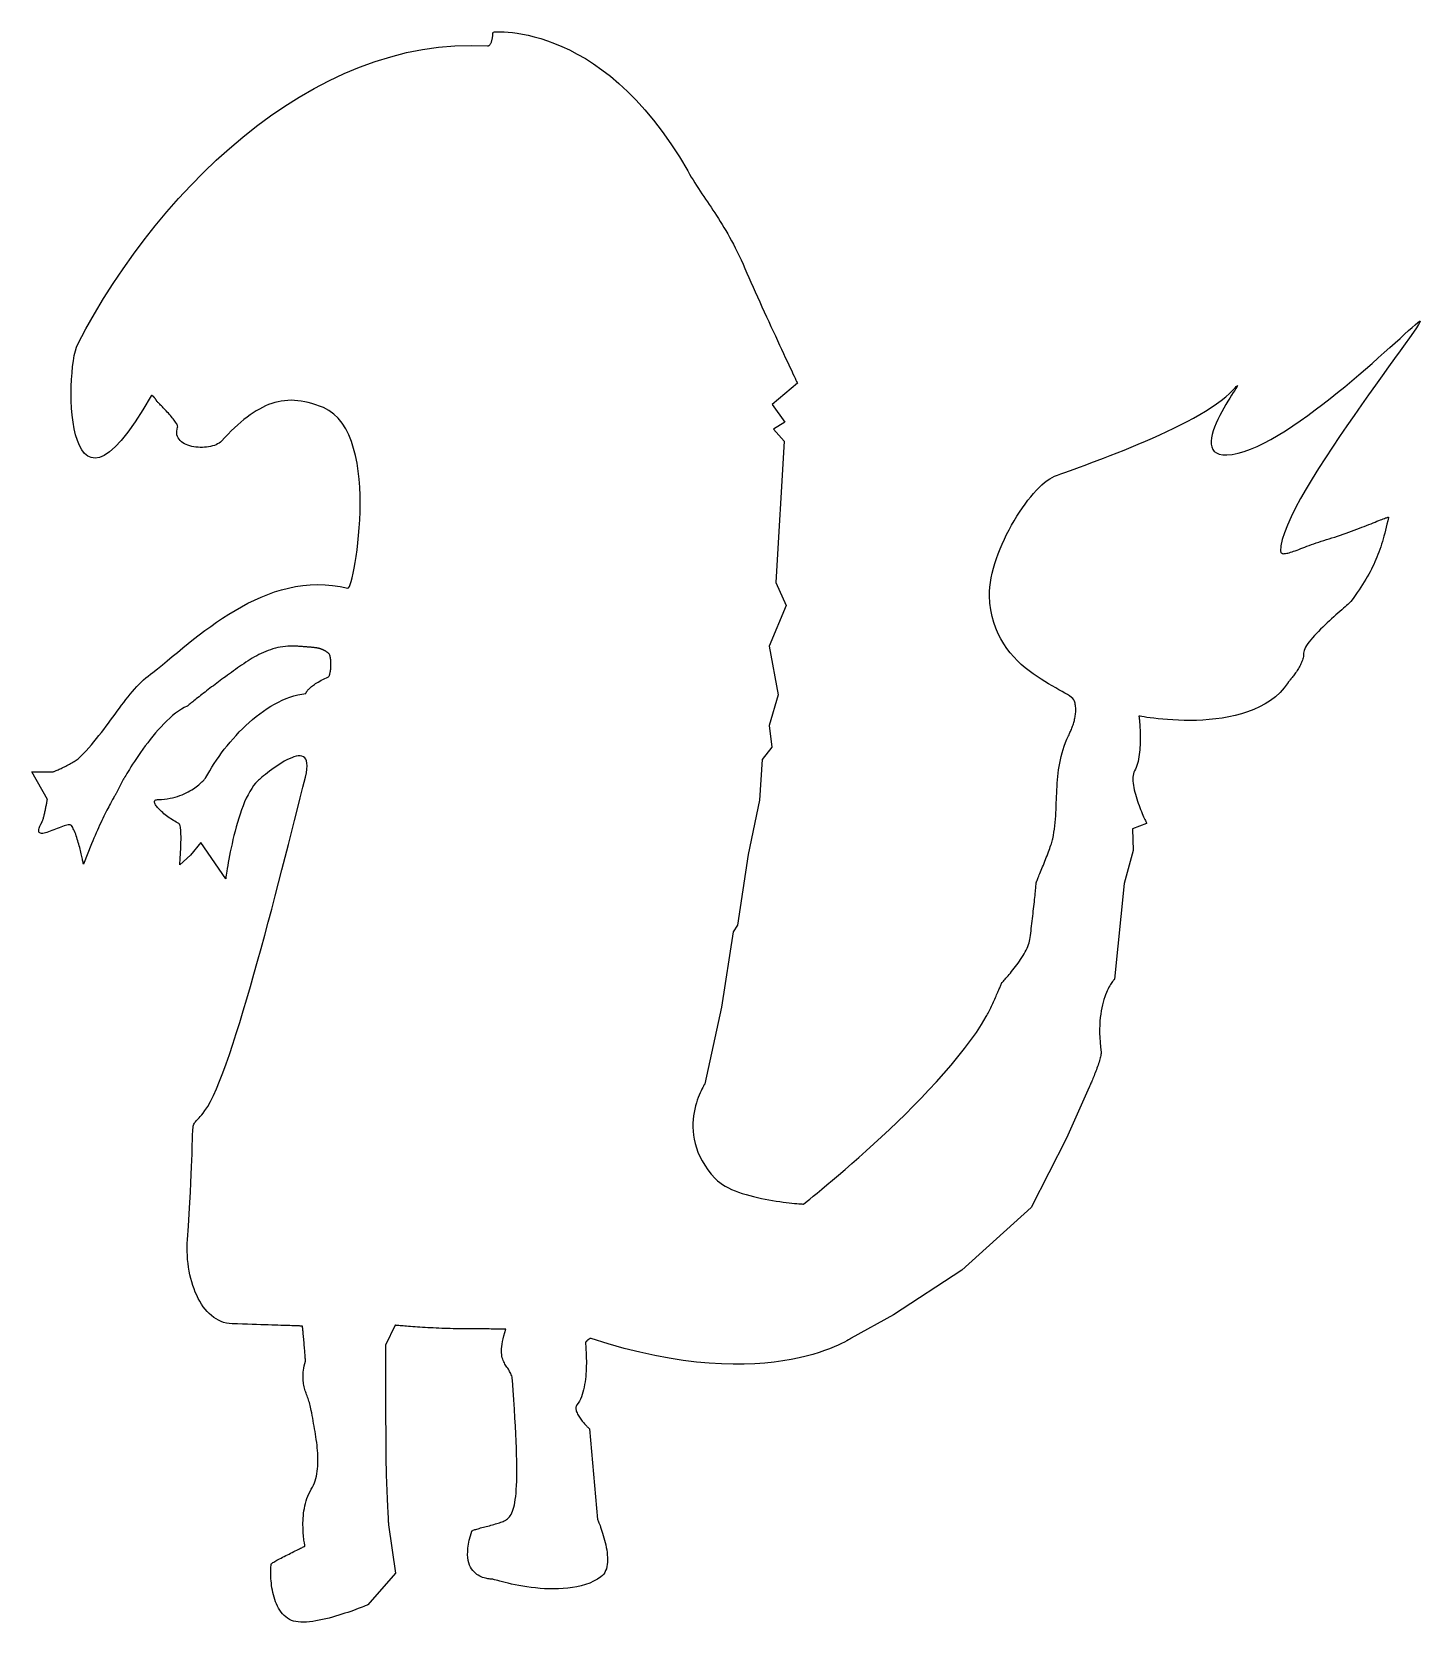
# Model space of a CAD drawing. Extents: x 0.4 to 77.9, y 0.1 to 88.9.
import ezdxf

# ---------------------------------------------------------------- set-up
doc = ezdxf.new("R2010")
doc.units = 0
doc.layers.add('PATH', color=7, linetype='CONTINUOUS')

msp = doc.modelspace()

# ---------------------------------------------------------------- linework, layer by layer
at = {"layer": 'PATH', "color": 7}
for points in [[(25.797, 88.071), (25.824, 88.071), (25.848, 88.077), (25.871, 88.087), (25.893, 88.101), (25.913, 88.119), (25.932, 88.14), (25.95, 88.164), (25.967, 88.192), (25.982, 88.221), (25.996, 88.253), (26.009, 88.287), (26.021, 88.322), (26.032, 88.358), (26.042, 88.396), (26.051, 88.433), (26.059, 88.471), (26.066, 88.509), (26.072, 88.547), (26.078, 88.583), (26.083, 88.619), (26.087, 88.653), (26.091, 88.686), (26.094, 88.716), (26.097, 88.744), (26.099, 88.77), (26.1, 88.792), (26.102, 88.811), (26.103, 88.827), (26.103, 88.838), (26.103, 88.845), (26.104, 88.847)], [(26.104, 88.847), (26.122, 88.849), (26.177, 88.853), (26.268, 88.858), (26.391, 88.861), (26.547, 88.86), (26.733, 88.853), (26.948, 88.839), (27.191, 88.816), (27.46, 88.781), (27.753, 88.732), (28.07, 88.668), (28.408, 88.587), (28.766, 88.486), (29.143, 88.363), (29.537, 88.217), (29.947, 88.046), (30.372, 87.848), (30.809, 87.62), (31.257, 87.361), (31.715, 87.068), (32.181, 86.74), (32.654, 86.375), (33.133, 85.971), (33.615, 85.526), (34.1, 85.037), (34.586, 84.504), (35.071, 83.923), (35.554, 83.293), (36.034, 82.612), (36.508, 81.878), (36.976, 81.089)], [(2.913, 71.414), (3.37, 72.269), (3.852, 73.119), (4.359, 73.964), (4.89, 74.8), (5.445, 75.627), (6.023, 76.442), (6.623, 77.245), (7.244, 78.032), (7.886, 78.803), (8.548, 79.555), (9.229, 80.288), (9.929, 80.999), (10.647, 81.686), (11.382, 82.348), (12.133, 82.983), (12.9, 83.589), (13.681, 84.165), (14.477, 84.709), (15.287, 85.219), (16.109, 85.694), (16.944, 86.131), (17.79, 86.529), (18.646, 86.886), (19.513, 87.201), (20.389, 87.472), (21.273, 87.696), (22.165, 87.873), (23.064, 88.001), (23.97, 88.078), (24.881, 88.101), (25.797, 88.071)], [(36.976, 81.089), (37.075, 80.919), (37.173, 80.752), (37.272, 80.59), (37.371, 80.43), (37.47, 80.273), (37.57, 80.119), (37.669, 79.966), (37.77, 79.814), (37.87, 79.664), (37.971, 79.514), (38.072, 79.364), (38.173, 79.213), (38.275, 79.061), (38.377, 78.908), (38.479, 78.753), (38.582, 78.596), (38.685, 78.436), (38.789, 78.272), (38.892, 78.105), (38.997, 77.934), (39.101, 77.758), (39.206, 77.577), (39.312, 77.39), (39.417, 77.197), (39.524, 76.998), (39.63, 76.791), (39.738, 76.577), (39.845, 76.356), (39.953, 76.126), (40.062, 75.887), (40.171, 75.638)], [(40.171, 75.638), (40.278, 75.391), (40.389, 75.137), (40.504, 74.876), (40.623, 74.609), (40.744, 74.338), (40.867, 74.064), (40.992, 73.788), (41.117, 73.51), (41.244, 73.232), (41.37, 72.955), (41.497, 72.68), (41.622, 72.408), (41.745, 72.141), (41.867, 71.878), (41.985, 71.622), (42.101, 71.372), (42.213, 71.132), (42.321, 70.9), (42.424, 70.68), (42.522, 70.47), (42.615, 70.274), (42.701, 70.091), (42.78, 69.923), (42.852, 69.77), (42.916, 69.635), (42.971, 69.517), (43.018, 69.418), (43.055, 69.34), (43.082, 69.283), (43.099, 69.247), (43.105, 69.235)], [(67.079, 65.233), (67.382, 65.261), (67.703, 65.325), (68.042, 65.423), (68.396, 65.551), (68.765, 65.709), (69.145, 65.893), (69.536, 66.102), (69.937, 66.334), (70.344, 66.585), (70.757, 66.854), (71.174, 67.138), (71.593, 67.436), (72.013, 67.745), (72.431, 68.063), (72.846, 68.387), (73.257, 68.716), (73.662, 69.046), (74.059, 69.376), (74.446, 69.704), (74.822, 70.028), (75.185, 70.344), (75.534, 70.651), (75.866, 70.947), (76.18, 71.229), (76.474, 71.495), (76.747, 71.743), (76.997, 71.97), (77.222, 72.175), (77.42, 72.355), (77.591, 72.508), (77.732, 72.631)], [(77.732, 72.631), (77.832, 72.708), (77.872, 72.712), (77.853, 72.646), (77.781, 72.517), (77.659, 72.327), (77.492, 72.081), (77.283, 71.782), (77.036, 71.436), (76.755, 71.046), (76.445, 70.617), (76.109, 70.153), (75.751, 69.657), (75.375, 69.134), (74.985, 68.589), (74.586, 68.024), (74.18, 67.446), (73.772, 66.857), (73.367, 66.262), (72.967, 65.665), (72.577, 65.07), (72.201, 64.481), (71.843, 63.903), (71.507, 63.34), (71.196, 62.796), (70.916, 62.275), (70.669, 61.781), (70.459, 61.319), (70.292, 60.892), (70.17, 60.505), (70.097, 60.161), (70.079, 59.866)], [(7.01, 68.53), (6.549, 67.747), (6.118, 67.076), (5.717, 66.512), (5.345, 66.049), (5.001, 65.682), (4.684, 65.404), (4.393, 65.211), (4.127, 65.097), (3.885, 65.056), (3.667, 65.083), (3.471, 65.171), (3.297, 65.317), (3.143, 65.513), (3.01, 65.755), (2.895, 66.036), (2.798, 66.352), (2.719, 66.697), (2.656, 67.064), (2.608, 67.45), (2.575, 67.847), (2.555, 68.25), (2.549, 68.655), (2.554, 69.055), (2.57, 69.444), (2.596, 69.817), (2.631, 70.17), (2.674, 70.495), (2.725, 70.787), (2.783, 71.042), (2.846, 71.252), (2.913, 71.414)], [(7.339, 68.223), (7.339, 68.225), (7.336, 68.229), (7.333, 68.235), (7.328, 68.243), (7.321, 68.253), (7.314, 68.265), (7.305, 68.279), (7.296, 68.293), (7.285, 68.309), (7.274, 68.326), (7.262, 68.344), (7.25, 68.362), (7.237, 68.38), (7.223, 68.398), (7.209, 68.416), (7.195, 68.434), (7.181, 68.452), (7.166, 68.469), (7.152, 68.484), (7.138, 68.499), (7.123, 68.512), (7.109, 68.524), (7.096, 68.535), (7.083, 68.543), (7.07, 68.549), (7.058, 68.553), (7.047, 68.554), (7.036, 68.552), (7.026, 68.548), (7.018, 68.54), (7.01, 68.53)], [(43.105, 69.235), (41.697, 68.046), (42.405, 67.071), (41.756, 66.672), (42.355, 66.006), (41.889, 58.115), (42.472, 56.833), (41.523, 54.552), (42.022, 51.838), (41.523, 50.124), (41.673, 48.925), (41.124, 48.226), (40.99, 45.962), (40.358, 42.932), (39.758, 38.97), (39.509, 38.603), (38.859, 34.408), (37.927, 30.113)], [(57.455, 64.041), (57.62, 64.104), (57.815, 64.177), (58.037, 64.259), (58.284, 64.35), (58.555, 64.449), (58.848, 64.557), (59.16, 64.672), (59.49, 64.795), (59.835, 64.925), (60.194, 65.062), (60.565, 65.205), (60.946, 65.355), (61.335, 65.51), (61.729, 65.67), (62.127, 65.836), (62.527, 66.006), (62.928, 66.18), (63.326, 66.358), (63.72, 66.54), (64.108, 66.725), (64.489, 66.913), (64.859, 67.103), (65.218, 67.295), (65.563, 67.49), (65.892, 67.685), (66.204, 67.882), (66.495, 68.079), (66.766, 68.277), (67.012, 68.475), (67.233, 68.672), (67.427, 68.869)], [(67.427, 68.869), (67.532, 68.983), (67.605, 69.058), (67.649, 69.098), (67.666, 69.104), (67.658, 69.079), (67.629, 69.026), (67.58, 68.946), (67.514, 68.842), (67.434, 68.717), (67.342, 68.572), (67.241, 68.41), (67.132, 68.234), (67.02, 68.045), (66.905, 67.847), (66.791, 67.641), (66.68, 67.43), (66.574, 67.216), (66.477, 67.001), (66.39, 66.788), (66.316, 66.579), (66.258, 66.377), (66.218, 66.184), (66.198, 66.002), (66.201, 65.834), (66.23, 65.682), (66.287, 65.547), (66.374, 65.434), (66.495, 65.343), (66.651, 65.278), (66.845, 65.241), (67.079, 65.233)], [(8.493, 66.787), (8.497, 66.813), (8.493, 66.845), (8.482, 66.881), (8.464, 66.922), (8.44, 66.968), (8.41, 67.017), (8.376, 67.07), (8.336, 67.126), (8.293, 67.184), (8.246, 67.244), (8.196, 67.306), (8.143, 67.369), (8.089, 67.433), (8.032, 67.498), (7.975, 67.562), (7.917, 67.626), (7.86, 67.689), (7.802, 67.75), (7.746, 67.81), (7.692, 67.867), (7.639, 67.922), (7.589, 67.973), (7.542, 68.021), (7.499, 68.065), (7.46, 68.104), (7.425, 68.139), (7.396, 68.168), (7.372, 68.192), (7.354, 68.209), (7.343, 68.22), (7.339, 68.223)], [(16.633, 67.875), (16.416, 67.962), (16.203, 68.038), (15.995, 68.104), (15.79, 68.159), (15.59, 68.205), (15.393, 68.24), (15.2, 68.264), (15.01, 68.279), (14.823, 68.284), (14.638, 68.279), (14.456, 68.264), (14.276, 68.239), (14.098, 68.204), (13.922, 68.16), (13.747, 68.107), (13.573, 68.043), (13.4, 67.971), (13.228, 67.889), (13.056, 67.798), (12.885, 67.698), (12.713, 67.588), (12.542, 67.47), (12.369, 67.342), (12.196, 67.206), (12.022, 67.061), (11.847, 66.907), (11.67, 66.745), (11.491, 66.574), (11.31, 66.395), (11.127, 66.207), (10.942, 66.01)], [(18.005, 57.794), (18.039, 57.813), (18.081, 57.885), (18.128, 58.005), (18.179, 58.171), (18.234, 58.378), (18.291, 58.625), (18.348, 58.907), (18.404, 59.222), (18.459, 59.566), (18.51, 59.936), (18.558, 60.328), (18.599, 60.739), (18.633, 61.167), (18.66, 61.607), (18.677, 62.057), (18.683, 62.512), (18.677, 62.971), (18.658, 63.43), (18.624, 63.885), (18.575, 64.333), (18.509, 64.771), (18.424, 65.195), (18.32, 65.603), (18.195, 65.991), (18.048, 66.356), (17.878, 66.694), (17.683, 67.003), (17.463, 67.279), (17.215, 67.518), (16.939, 67.718), (16.633, 67.875)], [(10.942, 66.01), (10.88, 65.952), (10.809, 65.899), (10.728, 65.851), (10.64, 65.808), (10.545, 65.77), (10.443, 65.738), (10.337, 65.71), (10.225, 65.688), (10.111, 65.672), (9.993, 65.66), (9.874, 65.655), (9.754, 65.655), (9.634, 65.66), (9.515, 65.671), (9.398, 65.688), (9.284, 65.711), (9.173, 65.74), (9.066, 65.774), (8.965, 65.815), (8.871, 65.861), (8.783, 65.914), (8.703, 65.972), (8.632, 66.037), (8.571, 66.109), (8.521, 66.186), (8.482, 66.27), (8.456, 66.36), (8.443, 66.457), (8.444, 66.561), (8.461, 66.671), (8.493, 66.787)], [(53.826, 57.365), (53.828, 57.608), (53.845, 57.858), (53.876, 58.113), (53.919, 58.373), (53.975, 58.638), (54.043, 58.905), (54.121, 59.175), (54.21, 59.447), (54.308, 59.719), (54.414, 59.99), (54.529, 60.261), (54.652, 60.529), (54.781, 60.794), (54.916, 61.056), (55.056, 61.312), (55.201, 61.563), (55.35, 61.807), (55.502, 62.044), (55.657, 62.273), (55.813, 62.492), (55.971, 62.701), (56.129, 62.9), (56.287, 63.086), (56.443, 63.259), (56.598, 63.419), (56.751, 63.564), (56.901, 63.694), (57.047, 63.808), (57.188, 63.904), (57.324, 63.982), (57.455, 64.041)], [(72.785, 60.555), (72.944, 60.602), (73.103, 60.652), (73.262, 60.703), (73.42, 60.755), (73.577, 60.809), (73.732, 60.863), (73.886, 60.918), (74.037, 60.974), (74.186, 61.029), (74.332, 61.084), (74.475, 61.139), (74.614, 61.193), (74.75, 61.246), (74.881, 61.298), (75.007, 61.349), (75.128, 61.397), (75.244, 61.444), (75.354, 61.489), (75.459, 61.531), (75.556, 61.57), (75.647, 61.606), (75.73, 61.639), (75.807, 61.668), (75.875, 61.694), (75.935, 61.715), (75.986, 61.732), (76.028, 61.745), (76.061, 61.752), (76.084, 61.755), (76.098, 61.752), (76.1, 61.744)], [(76.1, 61.744), (76.058, 61.558), (76.017, 61.377), (75.975, 61.202), (75.933, 61.032), (75.891, 60.867), (75.848, 60.706), (75.804, 60.549), (75.76, 60.396), (75.714, 60.246), (75.666, 60.099), (75.617, 59.954), (75.567, 59.812), (75.514, 59.672), (75.459, 59.533), (75.402, 59.395), (75.342, 59.258), (75.28, 59.121), (75.214, 58.985), (75.146, 58.848), (75.074, 58.711), (74.998, 58.573), (74.919, 58.433), (74.835, 58.292), (74.748, 58.148), (74.656, 58.003), (74.56, 57.854), (74.459, 57.702), (74.352, 57.547), (74.241, 57.388), (74.125, 57.225), (74.003, 57.058)], [(70.079, 59.866), (70.084, 59.827), (70.095, 59.794), (70.114, 59.767), (70.139, 59.747), (70.17, 59.733), (70.208, 59.724), (70.252, 59.721), (70.301, 59.723), (70.357, 59.73), (70.418, 59.741), (70.485, 59.756), (70.558, 59.776), (70.635, 59.799), (70.718, 59.826), (70.806, 59.856), (70.899, 59.889), (70.996, 59.925), (71.099, 59.963), (71.205, 60.003), (71.316, 60.045), (71.431, 60.089), (71.551, 60.134), (71.674, 60.18), (71.801, 60.227), (71.932, 60.274), (72.066, 60.322), (72.203, 60.37), (72.344, 60.417), (72.488, 60.464), (72.635, 60.51), (72.785, 60.555)], [(7.111, 53.078), (7.373, 53.291), (7.641, 53.513), (7.915, 53.741), (8.196, 53.975), (8.484, 54.213), (8.778, 54.455), (9.078, 54.698), (9.384, 54.941), (9.697, 55.184), (10.015, 55.425), (10.34, 55.663), (10.671, 55.896), (11.007, 56.123), (11.35, 56.344), (11.698, 56.556), (12.052, 56.758), (12.412, 56.95), (12.777, 57.13), (13.148, 57.296), (13.524, 57.448), (13.905, 57.584), (14.292, 57.702), (14.685, 57.803), (15.082, 57.884), (15.485, 57.944), (15.892, 57.981), (16.305, 57.996), (16.723, 57.985), (17.145, 57.949), (17.573, 57.886), (18.005, 57.794)], [(58.57, 51.489), (58.536, 51.557), (58.477, 51.627), (58.395, 51.7), (58.292, 51.776), (58.17, 51.856), (58.03, 51.941), (57.874, 52.031), (57.704, 52.127), (57.521, 52.229), (57.328, 52.338), (57.125, 52.455), (56.915, 52.581), (56.7, 52.715), (56.48, 52.859), (56.259, 53.013), (56.037, 53.178), (55.816, 53.354), (55.598, 53.542), (55.385, 53.743), (55.179, 53.957), (54.98, 54.185), (54.792, 54.428), (54.615, 54.685), (54.451, 54.959), (54.303, 55.249), (54.171, 55.555), (54.058, 55.88), (53.965, 56.222), (53.895, 56.584), (53.847, 56.965), (53.826, 57.365)], [(74.003, 57.058), (73.98, 57.031), (73.944, 56.994), (73.895, 56.948), (73.834, 56.892), (73.763, 56.828), (73.682, 56.756), (73.592, 56.677), (73.495, 56.591), (73.391, 56.499), (73.281, 56.402), (73.166, 56.299), (73.047, 56.193), (72.926, 56.083), (72.803, 55.97), (72.678, 55.854), (72.554, 55.737), (72.431, 55.619), (72.31, 55.5), (72.192, 55.381), (72.078, 55.262), (71.969, 55.145), (71.866, 55.03), (71.769, 54.917), (71.681, 54.807), (71.601, 54.7), (71.531, 54.598), (71.472, 54.501), (71.425, 54.409), (71.391, 54.324), (71.37, 54.245), (71.364, 54.173)], [(15.097, 54.556), (14.947, 54.564), (14.798, 54.564), (14.652, 54.558), (14.508, 54.547), (14.365, 54.529), (14.224, 54.506), (14.086, 54.477), (13.949, 54.443), (13.813, 54.405), (13.68, 54.361), (13.548, 54.314), (13.417, 54.262), (13.288, 54.207), (13.16, 54.148), (13.034, 54.086), (12.909, 54.021), (12.786, 53.953), (12.663, 53.882), (12.542, 53.809), (12.422, 53.735), (12.303, 53.658), (12.185, 53.58), (12.068, 53.5), (11.952, 53.42), (11.836, 53.339), (11.722, 53.257), (11.608, 53.175), (11.495, 53.094), (11.383, 53.012), (11.271, 52.931), (11.16, 52.851)], [(16.328, 54.444), (16.306, 54.449), (16.283, 54.453), (16.259, 54.457), (16.234, 54.461), (16.207, 54.465), (16.179, 54.469), (16.15, 54.473), (16.119, 54.476), (16.087, 54.48), (16.054, 54.484), (16.02, 54.487), (15.985, 54.49), (15.949, 54.494), (15.911, 54.497), (15.872, 54.501), (15.832, 54.504), (15.791, 54.507), (15.749, 54.51), (15.705, 54.514), (15.661, 54.517), (15.615, 54.52), (15.568, 54.524), (15.52, 54.527), (15.471, 54.531), (15.421, 54.534), (15.37, 54.538), (15.317, 54.541), (15.264, 54.545), (15.209, 54.549), (15.154, 54.553), (15.097, 54.556)], [(16.867, 54.205), (16.848, 54.217), (16.829, 54.229), (16.811, 54.24), (16.793, 54.251), (16.776, 54.262), (16.759, 54.272), (16.742, 54.282), (16.725, 54.292), (16.709, 54.301), (16.692, 54.31), (16.676, 54.319), (16.66, 54.327), (16.644, 54.335), (16.628, 54.343), (16.613, 54.351), (16.597, 54.359), (16.581, 54.366), (16.564, 54.373), (16.548, 54.379), (16.532, 54.386), (16.515, 54.392), (16.498, 54.398), (16.481, 54.404), (16.463, 54.41), (16.445, 54.415), (16.427, 54.42), (16.408, 54.425), (16.389, 54.43), (16.369, 54.435), (16.349, 54.44), (16.328, 54.444)], [(16.922, 52.85), (16.933, 52.858), (16.944, 52.872), (16.955, 52.892), (16.966, 52.918), (16.977, 52.948), (16.987, 52.983), (16.997, 53.023), (17.007, 53.066), (17.016, 53.112), (17.024, 53.162), (17.032, 53.215), (17.039, 53.269), (17.044, 53.326), (17.049, 53.383), (17.053, 53.442), (17.055, 53.502), (17.056, 53.562), (17.055, 53.622), (17.053, 53.681), (17.049, 53.739), (17.043, 53.796), (17.036, 53.851), (17.026, 53.904), (17.015, 53.955), (17.001, 54.002), (16.985, 54.047), (16.966, 54.087), (16.946, 54.124), (16.922, 54.156), (16.896, 54.183), (16.867, 54.205)], [(71.364, 54.173), (71.363, 54.108), (71.358, 54.042), (71.348, 53.975), (71.334, 53.909), (71.317, 53.841), (71.296, 53.774), (71.271, 53.707), (71.244, 53.64), (71.215, 53.573), (71.182, 53.507), (71.148, 53.442), (71.113, 53.377), (71.076, 53.313), (71.037, 53.251), (70.998, 53.19), (70.958, 53.13), (70.918, 53.072), (70.878, 53.016), (70.839, 52.962), (70.8, 52.909), (70.762, 52.859), (70.725, 52.812), (70.69, 52.767), (70.656, 52.725), (70.625, 52.686), (70.596, 52.65), (70.569, 52.617), (70.546, 52.587), (70.525, 52.562), (70.509, 52.539), (70.496, 52.521)], [(3.074, 48.394), (3.231, 48.556), (3.384, 48.72), (3.533, 48.886), (3.68, 49.055), (3.822, 49.225), (3.962, 49.396), (4.1, 49.568), (4.234, 49.74), (4.367, 49.913), (4.497, 50.085), (4.625, 50.257), (4.752, 50.429), (4.877, 50.599), (5, 50.767), (5.123, 50.934), (5.245, 51.099), (5.366, 51.261), (5.487, 51.42), (5.607, 51.576), (5.728, 51.728), (5.848, 51.877), (5.969, 52.022), (6.091, 52.162), (6.213, 52.297), (6.337, 52.427), (6.462, 52.551), (6.588, 52.669), (6.716, 52.782), (6.845, 52.887), (6.977, 52.986), (7.111, 53.078)], [(11.16, 52.851), (11.065, 52.782), (10.97, 52.712), (10.873, 52.641), (10.776, 52.569), (10.679, 52.497), (10.583, 52.424), (10.487, 52.351), (10.391, 52.279), (10.297, 52.207), (10.203, 52.135), (10.112, 52.064), (10.022, 51.995), (9.934, 51.926), (9.849, 51.86), (9.766, 51.795), (9.686, 51.732), (9.61, 51.671), (9.536, 51.613), (9.467, 51.558), (9.402, 51.506), (9.34, 51.457), (9.284, 51.412), (9.232, 51.37), (9.185, 51.333), (9.144, 51.299), (9.108, 51.27), (9.078, 51.246), (9.054, 51.227), (9.037, 51.213), (9.026, 51.204), (9.023, 51.202)], [(15.65, 51.908), (15.651, 51.909), (15.651, 51.913), (15.653, 51.919), (15.656, 51.928), (15.66, 51.938), (15.666, 51.952), (15.673, 51.967), (15.682, 51.984), (15.694, 52.004), (15.707, 52.026), (15.724, 52.049), (15.743, 52.075), (15.765, 52.102), (15.79, 52.131), (15.819, 52.162), (15.852, 52.195), (15.888, 52.229), (15.928, 52.265), (15.973, 52.302), (16.022, 52.341), (16.076, 52.382), (16.135, 52.423), (16.199, 52.466), (16.268, 52.51), (16.343, 52.556), (16.424, 52.602), (16.51, 52.65), (16.603, 52.698), (16.703, 52.748), (16.809, 52.798), (16.922, 52.85)], [(70.496, 52.521), (70.283, 52.233), (70.046, 51.971), (69.787, 51.734), (69.509, 51.521), (69.212, 51.331), (68.9, 51.162), (68.574, 51.014), (68.237, 50.885), (67.891, 50.775), (67.537, 50.681), (67.178, 50.603), (66.816, 50.54), (66.453, 50.491), (66.092, 50.455), (65.733, 50.429), (65.38, 50.415), (65.035, 50.409), (64.699, 50.411), (64.375, 50.42), (64.065, 50.435), (63.77, 50.455), (63.494, 50.478), (63.238, 50.503), (63.004, 50.53), (62.794, 50.557), (62.611, 50.582), (62.457, 50.606), (62.333, 50.626), (62.242, 50.642), (62.185, 50.653), (62.166, 50.656)], [(10.065, 47.217), (10.171, 47.409), (10.284, 47.603), (10.405, 47.8), (10.532, 47.999), (10.665, 48.198), (10.804, 48.398), (10.949, 48.598), (11.1, 48.798), (11.257, 48.996), (11.419, 49.192), (11.585, 49.386), (11.757, 49.577), (11.933, 49.765), (12.114, 49.948), (12.299, 50.127), (12.488, 50.301), (12.68, 50.47), (12.876, 50.631), (13.076, 50.786), (13.279, 50.934), (13.484, 51.074), (13.692, 51.205), (13.903, 51.327), (14.116, 51.439), (14.331, 51.541), (14.547, 51.633), (14.766, 51.713), (14.985, 51.781), (15.206, 51.836), (15.428, 51.879), (15.65, 51.908)], [(9.023, 51.202), (8.862, 51.126), (8.7, 51.035), (8.537, 50.93), (8.374, 50.811), (8.211, 50.68), (8.049, 50.539), (7.888, 50.388), (7.728, 50.228), (7.57, 50.062), (7.414, 49.89), (7.261, 49.713), (7.112, 49.533), (6.965, 49.35), (6.823, 49.167), (6.686, 48.984), (6.553, 48.803), (6.426, 48.624), (6.305, 48.45), (6.19, 48.28), (6.081, 48.117), (5.98, 47.962), (5.886, 47.816), (5.801, 47.68), (5.724, 47.555), (5.655, 47.443), (5.596, 47.345), (5.547, 47.262), (5.508, 47.195), (5.479, 47.146), (5.462, 47.115), (5.456, 47.105)], [(58.237, 49.558), (58.265, 49.615), (58.291, 49.673), (58.318, 49.732), (58.344, 49.792), (58.369, 49.852), (58.394, 49.913), (58.419, 49.974), (58.442, 50.036), (58.464, 50.098), (58.486, 50.161), (58.507, 50.224), (58.526, 50.287), (58.544, 50.351), (58.561, 50.415), (58.577, 50.479), (58.591, 50.543), (58.603, 50.607), (58.614, 50.671), (58.624, 50.736), (58.631, 50.8), (58.637, 50.864), (58.64, 50.928), (58.642, 50.992), (58.641, 51.055), (58.638, 51.118), (58.633, 51.181), (58.626, 51.244), (58.616, 51.306), (58.603, 51.367), (58.588, 51.428), (58.57, 51.489)], [(62.166, 50.656), (62.167, 50.65), (62.169, 50.631), (62.173, 50.6), (62.178, 50.558), (62.184, 50.505), (62.19, 50.442), (62.197, 50.37), (62.204, 50.29), (62.211, 50.201), (62.217, 50.105), (62.224, 50.003), (62.23, 49.894), (62.234, 49.781), (62.238, 49.663), (62.241, 49.541), (62.242, 49.415), (62.241, 49.287), (62.238, 49.157), (62.233, 49.026), (62.226, 48.894), (62.216, 48.762), (62.203, 48.63), (62.187, 48.5), (62.168, 48.373), (62.146, 48.247), (62.12, 48.126), (62.09, 48.008), (62.055, 47.894), (62.017, 47.787), (61.973, 47.685), (61.925, 47.59)], [(57.354, 43.798), (57.391, 43.98), (57.423, 44.163), (57.45, 44.346), (57.472, 44.528), (57.491, 44.71), (57.507, 44.893), (57.521, 45.075), (57.531, 45.258), (57.54, 45.44), (57.548, 45.623), (57.555, 45.806), (57.562, 45.989), (57.568, 46.172), (57.575, 46.355), (57.583, 46.539), (57.593, 46.724), (57.605, 46.908), (57.619, 47.093), (57.635, 47.279), (57.656, 47.465), (57.68, 47.652), (57.708, 47.839), (57.742, 48.027), (57.78, 48.216), (57.825, 48.405), (57.875, 48.595), (57.932, 48.786), (57.997, 48.977), (58.069, 49.17), (58.149, 49.363), (58.237, 49.558)], [(1.519, 47.534), (1.523, 47.535), (1.533, 47.539), (1.55, 47.546), (1.573, 47.555), (1.601, 47.567), (1.635, 47.581), (1.674, 47.597), (1.717, 47.615), (1.764, 47.636), (1.815, 47.658), (1.869, 47.682), (1.927, 47.708), (1.987, 47.735), (2.049, 47.764), (2.113, 47.795), (2.178, 47.826), (2.245, 47.859), (2.312, 47.893), (2.38, 47.929), (2.447, 47.965), (2.514, 48.001), (2.58, 48.039), (2.645, 48.077), (2.708, 48.116), (2.769, 48.155), (2.828, 48.195), (2.884, 48.235), (2.937, 48.274), (2.987, 48.314), (3.032, 48.354), (3.074, 48.394)], [(15.627, 47.246), (15.68, 47.487), (15.712, 47.697), (15.724, 47.877), (15.715, 48.029), (15.689, 48.154), (15.647, 48.254), (15.589, 48.33), (15.517, 48.384), (15.432, 48.418), (15.335, 48.432), (15.229, 48.429), (15.113, 48.41), (14.99, 48.377), (14.861, 48.33), (14.727, 48.272), (14.589, 48.204), (14.449, 48.128), (14.307, 48.045), (14.166, 47.956), (14.027, 47.864), (13.89, 47.769), (13.758, 47.674), (13.63, 47.58), (13.51, 47.487), (13.398, 47.399), (13.295, 47.316), (13.203, 47.24), (13.122, 47.172), (13.055, 47.114), (13.003, 47.068), (12.966, 47.034)], [(1.222, 46.005), (0.351, 47.534), (1.519, 47.534)], [(5.456, 47.105), (5.056, 46.328)], [(7.422, 45.998), (7.592, 46.005), (7.756, 46.017), (7.914, 46.037), (8.067, 46.062), (8.214, 46.092), (8.355, 46.128), (8.49, 46.167), (8.62, 46.211), (8.744, 46.258), (8.862, 46.309), (8.975, 46.361), (9.082, 46.416), (9.183, 46.473), (9.279, 46.53), (9.37, 46.588), (9.454, 46.647), (9.533, 46.705), (9.607, 46.762), (9.675, 46.818), (9.738, 46.872), (9.795, 46.924), (9.846, 46.973), (9.892, 47.019), (9.933, 47.062), (9.968, 47.1), (9.997, 47.134), (10.022, 47.162), (10.04, 47.185), (10.054, 47.203), (10.062, 47.213), (10.065, 47.217)], [(10.02, 28.622), (10.171, 28.854), (10.328, 29.137), (10.492, 29.469), (10.661, 29.847), (10.835, 30.268), (11.014, 30.73), (11.197, 31.23), (11.383, 31.764), (11.573, 32.331), (11.766, 32.927), (11.962, 33.549), (12.159, 34.195), (12.357, 34.862), (12.556, 35.547), (12.756, 36.247), (12.956, 36.96), (13.155, 37.682), (13.353, 38.412), (13.55, 39.145), (13.745, 39.88), (13.938, 40.613), (14.127, 41.342), (14.314, 42.064), (14.496, 42.775), (14.674, 43.475), (14.848, 44.158), (15.016, 44.824), (15.178, 45.468), (15.335, 46.088), (15.484, 46.682), (15.627, 47.246)], [(61.925, 47.59), (61.89, 47.513), (61.864, 47.428), (61.845, 47.335), (61.835, 47.236), (61.832, 47.13), (61.835, 47.02), (61.845, 46.905), (61.861, 46.786), (61.882, 46.664), (61.907, 46.539), (61.937, 46.413), (61.97, 46.286), (62.006, 46.159), (62.045, 46.033), (62.086, 45.907), (62.129, 45.784), (62.172, 45.663), (62.217, 45.546), (62.261, 45.433), (62.304, 45.324), (62.347, 45.222), (62.388, 45.125), (62.426, 45.036), (62.463, 44.955), (62.496, 44.882), (62.525, 44.818), (62.55, 44.764), (62.571, 44.721), (62.586, 44.689), (62.596, 44.67), (62.599, 44.663)], [(5.056, 46.328), (5.054, 46.324), (5.047, 46.314), (5.037, 46.296), (5.022, 46.272), (5.004, 46.24), (4.982, 46.203), (4.957, 46.159), (4.928, 46.108), (4.896, 46.052), (4.861, 45.989), (4.823, 45.921), (4.782, 45.846), (4.739, 45.767), (4.693, 45.681), (4.645, 45.591), (4.595, 45.495), (4.543, 45.394), (4.489, 45.288), (4.434, 45.178), (4.377, 45.063), (4.318, 44.943), (4.258, 44.819), (4.198, 44.69), (4.136, 44.558), (4.073, 44.421), (4.01, 44.281), (3.947, 44.137), (3.883, 43.989), (3.818, 43.838), (3.754, 43.684), (3.69, 43.526)], [(12.966, 47.034), (12.849, 46.913), (12.736, 46.774), (12.628, 46.618), (12.523, 46.447), (12.423, 46.262), (12.326, 46.065), (12.234, 45.857), (12.146, 45.64), (12.061, 45.416), (11.981, 45.185), (11.905, 44.949), (11.833, 44.711), (11.764, 44.47), (11.7, 44.23), (11.639, 43.99), (11.582, 43.754), (11.529, 43.522), (11.48, 43.296), (11.435, 43.077), (11.393, 42.867), (11.355, 42.667), (11.321, 42.48), (11.291, 42.305), (11.264, 42.146), (11.241, 42.003), (11.221, 41.877), (11.205, 41.772), (11.193, 41.687), (11.184, 41.624), (11.179, 41.585), (11.177, 41.572)], [(0.928, 44.757), (0.938, 44.777), (0.949, 44.803), (0.96, 44.833), (0.972, 44.867), (0.984, 44.906), (0.996, 44.948), (1.009, 44.993), (1.021, 45.041), (1.034, 45.092), (1.046, 45.144), (1.059, 45.198), (1.072, 45.253), (1.084, 45.309), (1.096, 45.365), (1.108, 45.422), (1.12, 45.478), (1.131, 45.533), (1.142, 45.587), (1.153, 45.639), (1.163, 45.69), (1.172, 45.738), (1.181, 45.784), (1.189, 45.826), (1.196, 45.865), (1.203, 45.9), (1.209, 45.93), (1.213, 45.956), (1.217, 45.977), (1.22, 45.993), (1.222, 46.002), (1.222, 46.005)], [(8.564, 44.656), (8.488, 44.694), (8.411, 44.735), (8.334, 44.778), (8.256, 44.825), (8.177, 44.874), (8.099, 44.926), (8.022, 44.979), (7.946, 45.033), (7.871, 45.089), (7.798, 45.146), (7.728, 45.204), (7.66, 45.261), (7.596, 45.319), (7.535, 45.377), (7.477, 45.433), (7.425, 45.489), (7.376, 45.544), (7.333, 45.597), (7.296, 45.648), (7.264, 45.697), (7.239, 45.743), (7.22, 45.786), (7.209, 45.827), (7.205, 45.864), (7.209, 45.897), (7.221, 45.926), (7.242, 45.95), (7.273, 45.97), (7.312, 45.985), (7.362, 45.995), (7.422, 45.998)], [(2.563, 44.54), (2.533, 44.566), (2.492, 44.581), (2.44, 44.586), (2.379, 44.582), (2.309, 44.569), (2.232, 44.55), (2.149, 44.524), (2.061, 44.493), (1.968, 44.459), (1.872, 44.421), (1.774, 44.381), (1.674, 44.341), (1.575, 44.3), (1.476, 44.261), (1.379, 44.224), (1.285, 44.19), (1.195, 44.16), (1.111, 44.135), (1.032, 44.117), (0.96, 44.106), (0.896, 44.103), (0.841, 44.109), (0.797, 44.126), (0.763, 44.154), (0.742, 44.195), (0.734, 44.249), (0.74, 44.317), (0.762, 44.401), (0.8, 44.502), (0.855, 44.62), (0.928, 44.757)], [(3.232, 42.387), (3.232, 42.392), (3.229, 42.407), (3.224, 42.431), (3.218, 42.464), (3.21, 42.504), (3.201, 42.553), (3.189, 42.608), (3.177, 42.669), (3.163, 42.736), (3.147, 42.809), (3.13, 42.886), (3.111, 42.967), (3.092, 43.052), (3.071, 43.14), (3.049, 43.23), (3.025, 43.322), (3.001, 43.415), (2.975, 43.509), (2.948, 43.604), (2.921, 43.697), (2.892, 43.79), (2.862, 43.881), (2.832, 43.97), (2.801, 44.057), (2.769, 44.14), (2.736, 44.22), (2.703, 44.295), (2.669, 44.365), (2.634, 44.429), (2.599, 44.488), (2.563, 44.54)], [(8.611, 42.349), (8.611, 42.356), (8.613, 42.375), (8.615, 42.407), (8.619, 42.45), (8.623, 42.503), (8.627, 42.565), (8.632, 42.636), (8.638, 42.714), (8.643, 42.8), (8.649, 42.891), (8.654, 42.987), (8.66, 43.088), (8.665, 43.192), (8.669, 43.299), (8.673, 43.407), (8.677, 43.516), (8.679, 43.624), (8.681, 43.732), (8.682, 43.838), (8.681, 43.942), (8.679, 44.042), (8.676, 44.137), (8.671, 44.227), (8.665, 44.311), (8.657, 44.389), (8.647, 44.458), (8.635, 44.518), (8.62, 44.569), (8.604, 44.61), (8.585, 44.639), (8.564, 44.656)], [(62.599, 44.663), (61.8, 44.364), (61.842, 43.15), (61.348, 41.313), (60.807, 35.969)], [(3.69, 43.526), (3.232, 42.387)], [(11.177, 41.572), (9.788, 43.597), (9.203, 42.882), (8.611, 42.349)], [(56.439, 41.392), (56.442, 41.398), (56.449, 41.414), (56.46, 41.441), (56.476, 41.478), (56.495, 41.523), (56.518, 41.577), (56.544, 41.639), (56.573, 41.708), (56.605, 41.783), (56.638, 41.865), (56.674, 41.951), (56.712, 42.042), (56.751, 42.137), (56.791, 42.235), (56.832, 42.336), (56.873, 42.439), (56.914, 42.544), (56.956, 42.649), (56.997, 42.754), (57.038, 42.859), (57.077, 42.963), (57.115, 43.065), (57.152, 43.164), (57.187, 43.261), (57.22, 43.354), (57.25, 43.442), (57.277, 43.526), (57.302, 43.604), (57.323, 43.675), (57.341, 43.74), (57.354, 43.798)], [(56.073, 38.171), (56.09, 38.287), (56.107, 38.409), (56.124, 38.534), (56.141, 38.664), (56.157, 38.796), (56.174, 38.931), (56.191, 39.068), (56.207, 39.206), (56.223, 39.344), (56.239, 39.483), (56.255, 39.622), (56.271, 39.759), (56.285, 39.895), (56.3, 40.028), (56.314, 40.159), (56.328, 40.286), (56.341, 40.41), (56.353, 40.529), (56.365, 40.642), (56.376, 40.75), (56.386, 40.852), (56.396, 40.947), (56.404, 41.034), (56.412, 41.113), (56.419, 41.183), (56.425, 41.245), (56.43, 41.296), (56.434, 41.337), (56.437, 41.367), (56.439, 41.386), (56.439, 41.392)], [(54.504, 35.753), (54.508, 35.757), (54.521, 35.771), (54.542, 35.793), (54.57, 35.823), (54.605, 35.861), (54.645, 35.907), (54.692, 35.959), (54.744, 36.017), (54.8, 36.082), (54.86, 36.152), (54.924, 36.227), (54.991, 36.308), (55.059, 36.392), (55.13, 36.48), (55.202, 36.572), (55.275, 36.667), (55.348, 36.765), (55.42, 36.864), (55.492, 36.966), (55.561, 37.069), (55.629, 37.173), (55.695, 37.277), (55.757, 37.382), (55.815, 37.486), (55.869, 37.589), (55.918, 37.691), (55.962, 37.792), (56, 37.891), (56.032, 37.987), (56.056, 38.081), (56.073, 38.171)], [(53.643, 33.876), (53.677, 33.937), (53.713, 34.003), (53.749, 34.072), (53.786, 34.143), (53.823, 34.217), (53.86, 34.293), (53.898, 34.371), (53.936, 34.45), (53.973, 34.53), (54.011, 34.611), (54.048, 34.691), (54.084, 34.772), (54.12, 34.852), (54.155, 34.931), (54.189, 35.008), (54.222, 35.084), (54.254, 35.158), (54.285, 35.229), (54.314, 35.297), (54.342, 35.362), (54.368, 35.424), (54.392, 35.481), (54.414, 35.534), (54.434, 35.582), (54.452, 35.625), (54.467, 35.662), (54.48, 35.694), (54.49, 35.719), (54.498, 35.737), (54.502, 35.749), (54.504, 35.753)], [(60.807, 35.969), (60.803, 35.965), (60.793, 35.955), (60.777, 35.936), (60.755, 35.911), (60.728, 35.877), (60.697, 35.836), (60.662, 35.787), (60.623, 35.73), (60.582, 35.665), (60.538, 35.592), (60.493, 35.51), (60.447, 35.419), (60.399, 35.32), (60.352, 35.212), (60.305, 35.095), (60.259, 34.969), (60.215, 34.834), (60.172, 34.689), (60.132, 34.535), (60.096, 34.371), (60.062, 34.198), (60.034, 34.014), (60.01, 33.821), (59.991, 33.617), (59.978, 33.403), (59.971, 33.179), (59.972, 32.944), (59.979, 32.698), (59.995, 32.442), (60.02, 32.174), (60.053, 31.896)], [(43.438, 23.404), (43.461, 23.423), (43.53, 23.477), (43.641, 23.566), (43.792, 23.688), (43.981, 23.841), (44.205, 24.024), (44.462, 24.235), (44.748, 24.473), (45.061, 24.737), (45.399, 25.024), (45.759, 25.334), (46.138, 25.664), (46.535, 26.014), (46.946, 26.382), (47.369, 26.765), (47.801, 27.164), (48.239, 27.575), (48.682, 27.999), (49.126, 28.432), (49.57, 28.874), (50.009, 29.324), (50.443, 29.779), (50.867, 30.238), (51.281, 30.699), (51.68, 31.162), (52.064, 31.624), (52.428, 32.084), (52.77, 32.541), (53.089, 32.993), (53.38, 33.438), (53.643, 33.876)], [(60.053, 31.896), (60.056, 31.856), (60.054, 31.809), (60.048, 31.756), (60.038, 31.697), (60.024, 31.633), (60.008, 31.564), (59.988, 31.49), (59.966, 31.414), (59.941, 31.334), (59.914, 31.251), (59.885, 31.167), (59.855, 31.081), (59.824, 30.995), (59.792, 30.908), (59.759, 30.822), (59.726, 30.736), (59.693, 30.652), (59.66, 30.57), (59.628, 30.491), (59.596, 30.414), (59.566, 30.342), (59.537, 30.273), (59.51, 30.21), (59.486, 30.152), (59.463, 30.099), (59.443, 30.053), (59.426, 30.015), (59.413, 29.984), (59.402, 29.961), (59.396, 29.947), (59.394, 29.942)], [(37.927, 30.113), (37.922, 30.105), (37.906, 30.08), (37.881, 30.039), (37.849, 29.983), (37.81, 29.913), (37.766, 29.828), (37.718, 29.73), (37.667, 29.618), (37.614, 29.495), (37.561, 29.36), (37.509, 29.213), (37.458, 29.056), (37.411, 28.889), (37.369, 28.712), (37.332, 28.527), (37.302, 28.333), (37.28, 28.131), (37.268, 27.923), (37.266, 27.708), (37.276, 27.486), (37.299, 27.26), (37.336, 27.029), (37.388, 26.793), (37.458, 26.554), (37.545, 26.312), (37.651, 26.067), (37.778, 25.821), (37.926, 25.573), (38.097, 25.324), (38.292, 25.075), (38.513, 24.827)], [(59.394, 29.942), (58.123, 27.093), (56.145, 23.208), (52.284, 19.724), (48.47, 17.228), (46.092, 15.91)], [(9.044, 21.424), (9.094, 22.178), (9.137, 22.869), (9.174, 23.501), (9.206, 24.075), (9.232, 24.595), (9.253, 25.064), (9.271, 25.484), (9.285, 25.859), (9.297, 26.192), (9.306, 26.484), (9.313, 26.74), (9.32, 26.963), (9.326, 27.154), (9.332, 27.317), (9.339, 27.456), (9.347, 27.572), (9.357, 27.668), (9.369, 27.749), (9.385, 27.816), (9.404, 27.872), (9.427, 27.92), (9.455, 27.964), (9.489, 28.006), (9.528, 28.049), (9.574, 28.096), (9.627, 28.149), (9.688, 28.213), (9.757, 28.289), (9.835, 28.381), (9.923, 28.491), (10.02, 28.622)], [(38.513, 24.827), (38.631, 24.712), (38.765, 24.604), (38.913, 24.502), (39.073, 24.405), (39.245, 24.314), (39.427, 24.229), (39.617, 24.148), (39.815, 24.073), (40.019, 24.003), (40.228, 23.938), (40.44, 23.878), (40.654, 23.822), (40.87, 23.77), (41.085, 23.723), (41.298, 23.68), (41.509, 23.64), (41.715, 23.605), (41.916, 23.572), (42.11, 23.544), (42.296, 23.518), (42.473, 23.496), (42.639, 23.476), (42.792, 23.459), (42.933, 23.445), (43.059, 23.433), (43.169, 23.424), (43.262, 23.416), (43.337, 23.411), (43.392, 23.407), (43.426, 23.405), (43.438, 23.404)], [(11.53, 16.722), (11.37, 16.734), (11.214, 16.76), (11.063, 16.8), (10.917, 16.852), (10.776, 16.916), (10.639, 16.993), (10.507, 17.081), (10.38, 17.18), (10.259, 17.289), (10.142, 17.409), (10.031, 17.538), (9.925, 17.676), (9.825, 17.823), (9.73, 17.979), (9.641, 18.142), (9.557, 18.312), (9.479, 18.489), (9.408, 18.672), (9.342, 18.862), (9.282, 19.057), (9.228, 19.256), (9.18, 19.46), (9.139, 19.669), (9.104, 19.881), (9.075, 20.095), (9.053, 20.313), (9.037, 20.533), (9.029, 20.754), (9.027, 20.977), (9.032, 21.2), (9.044, 21.424)], [(15.462, 16.593), (15.46, 16.593), (15.453, 16.593), (15.44, 16.594), (15.423, 16.594), (15.399, 16.595), (15.369, 16.596), (15.333, 16.598), (15.289, 16.599), (15.239, 16.601), (15.18, 16.603), (15.114, 16.605), (15.039, 16.608), (14.955, 16.611), (14.862, 16.614), (14.76, 16.618), (14.648, 16.621), (14.525, 16.626), (14.392, 16.63), (14.248, 16.635), (14.093, 16.64), (13.925, 16.645), (13.746, 16.651), (13.555, 16.658), (13.35, 16.664), (13.133, 16.671), (12.901, 16.679), (12.656, 16.687), (12.397, 16.695), (12.123, 16.703), (11.834, 16.713), (11.53, 16.722)], [(15.627, 14.639), (15.628, 14.653), (15.629, 14.677), (15.628, 14.712), (15.626, 14.755), (15.623, 14.806), (15.62, 14.864), (15.615, 14.929), (15.61, 15.001), (15.604, 15.077), (15.597, 15.158), (15.59, 15.242), (15.582, 15.33), (15.574, 15.42), (15.566, 15.511), (15.558, 15.604), (15.549, 15.696), (15.54, 15.788), (15.532, 15.878), (15.523, 15.966), (15.515, 16.051), (15.507, 16.133), (15.5, 16.211), (15.493, 16.283), (15.486, 16.35), (15.48, 16.41), (15.475, 16.463), (15.47, 16.507), (15.467, 16.544), (15.464, 16.57), (15.463, 16.587), (15.462, 16.593)], [(20.641, 16.64), (20.1, 15.521)], [(24.189, 16.445), (24.033, 16.446), (23.876, 16.448), (23.717, 16.451), (23.558, 16.456), (23.398, 16.46), (23.238, 16.466), (23.079, 16.473), (22.921, 16.48), (22.764, 16.487), (22.61, 16.495), (22.458, 16.504), (22.309, 16.512), (22.163, 16.521), (22.021, 16.531), (21.883, 16.54), (21.75, 16.549), (21.622, 16.558), (21.5, 16.568), (21.384, 16.576), (21.275, 16.585), (21.173, 16.593), (21.078, 16.601), (20.991, 16.608), (20.913, 16.615), (20.844, 16.621), (20.784, 16.627), (20.734, 16.631), (20.694, 16.635), (20.665, 16.638), (20.647, 16.639), (20.641, 16.64)], [(26.822, 16.416), (26.819, 16.416), (26.81, 16.416), (26.795, 16.417), (26.774, 16.417), (26.747, 16.418), (26.715, 16.418), (26.676, 16.419), (26.632, 16.42), (26.583, 16.421), (26.528, 16.422), (26.467, 16.423), (26.401, 16.424), (26.33, 16.425), (26.253, 16.426), (26.171, 16.428), (26.084, 16.429), (25.992, 16.43), (25.894, 16.431), (25.792, 16.433), (25.684, 16.434), (25.572, 16.435), (25.455, 16.436), (25.333, 16.438), (25.206, 16.439), (25.074, 16.44), (24.938, 16.441), (24.797, 16.442), (24.652, 16.443), (24.502, 16.444), (24.348, 16.444), (24.189, 16.445)], [(27.187, 13.579), (27.177, 13.661), (27.163, 13.738), (27.144, 13.811), (27.12, 13.879), (27.093, 13.943), (27.063, 14.005), (27.03, 14.065), (26.995, 14.122), (26.959, 14.179), (26.921, 14.236), (26.883, 14.292), (26.845, 14.35), (26.807, 14.409), (26.771, 14.47), (26.736, 14.533), (26.703, 14.6), (26.673, 14.671), (26.646, 14.746), (26.622, 14.827), (26.603, 14.913), (26.589, 15.005), (26.58, 15.105), (26.576, 15.212), (26.579, 15.327), (26.589, 15.451), (26.606, 15.585), (26.632, 15.729), (26.665, 15.883), (26.708, 16.049), (26.76, 16.226), (26.822, 16.416)], [(20.1, 15.521), (20.1, 15.508), (20.1, 15.467), (20.1, 15.4), (20.1, 15.31), (20.1, 15.197), (20.1, 15.062), (20.1, 14.908), (20.1, 14.736), (20.101, 14.546), (20.101, 14.341), (20.101, 14.123), (20.101, 13.891), (20.102, 13.648), (20.102, 13.395), (20.103, 13.134), (20.103, 12.867), (20.104, 12.593), (20.105, 12.316), (20.105, 12.036), (20.106, 11.754), (20.107, 11.473), (20.108, 11.194), (20.11, 10.917), (20.111, 10.645), (20.112, 10.379), (20.114, 10.121), (20.115, 9.871), (20.117, 9.631), (20.119, 9.403), (20.121, 9.189), (20.124, 8.988)], [(31.26, 15.674), (31.26, 15.667), (31.263, 15.644), (31.267, 15.608), (31.271, 15.558), (31.277, 15.496), (31.282, 15.422), (31.289, 15.337), (31.294, 15.243), (31.3, 15.139), (31.305, 15.027), (31.309, 14.908), (31.312, 14.782), (31.314, 14.65), (31.314, 14.512), (31.311, 14.371), (31.307, 14.226), (31.3, 14.078), (31.29, 13.929), (31.278, 13.779), (31.262, 13.628), (31.242, 13.478), (31.219, 13.329), (31.191, 13.183), (31.159, 13.04), (31.122, 12.9), (31.081, 12.765), (31.034, 12.636), (30.981, 12.513), (30.923, 12.397), (30.859, 12.289), (30.789, 12.19)], [(31.589, 15.898), (31.578, 15.901), (31.565, 15.902), (31.553, 15.901), (31.54, 15.899), (31.526, 15.896), (31.513, 15.891), (31.499, 15.885), (31.485, 15.878), (31.471, 15.869), (31.457, 15.86), (31.442, 15.851), (31.428, 15.84), (31.414, 15.829), (31.401, 15.818), (31.387, 15.807), (31.374, 15.795), (31.361, 15.783), (31.349, 15.771), (31.337, 15.76), (31.326, 15.748), (31.316, 15.737), (31.306, 15.727), (31.297, 15.717), (31.289, 15.708), (31.281, 15.7), (31.275, 15.693), (31.27, 15.686), (31.265, 15.681), (31.262, 15.678), (31.26, 15.675), (31.26, 15.674)], [(46.092, 15.91), (46.077, 15.9), (46.034, 15.872), (45.96, 15.828), (45.858, 15.769), (45.726, 15.697), (45.564, 15.616), (45.372, 15.525), (45.151, 15.429), (44.899, 15.327), (44.618, 15.223), (44.306, 15.119), (43.965, 15.015), (43.592, 14.915), (43.19, 14.82), (42.757, 14.732), (42.293, 14.653), (41.798, 14.586), (41.273, 14.531), (40.716, 14.492), (40.129, 14.469), (39.51, 14.465), (38.861, 14.482), (38.179, 14.522), (37.467, 14.587), (36.723, 14.678), (35.947, 14.798), (35.139, 14.949), (34.3, 15.133), (33.428, 15.351), (32.525, 15.605), (31.589, 15.898)], [(15.956, 11.884), (15.939, 11.978), (15.919, 12.068), (15.897, 12.155), (15.874, 12.239), (15.85, 12.32), (15.825, 12.399), (15.799, 12.475), (15.772, 12.55), (15.746, 12.624), (15.719, 12.697), (15.693, 12.769), (15.667, 12.841), (15.642, 12.913), (15.619, 12.985), (15.596, 13.058), (15.575, 13.133), (15.556, 13.209), (15.539, 13.287), (15.525, 13.367), (15.513, 13.45), (15.504, 13.536), (15.498, 13.625), (15.495, 13.718), (15.496, 13.815), (15.501, 13.917), (15.51, 14.023), (15.524, 14.134), (15.542, 14.251), (15.565, 14.374), (15.593, 14.503), (15.627, 14.639)], [(26.862, 5.791), (26.917, 5.834), (26.969, 5.884), (27.019, 5.942), (27.066, 6.007), (27.11, 6.081), (27.152, 6.165), (27.191, 6.259), (27.228, 6.363), (27.262, 6.48), (27.293, 6.61), (27.321, 6.752), (27.346, 6.909), (27.368, 7.08), (27.387, 7.268), (27.403, 7.471), (27.415, 7.692), (27.425, 7.931), (27.431, 8.188), (27.434, 8.465), (27.433, 8.762), (27.429, 9.08), (27.422, 9.419), (27.411, 9.781), (27.396, 10.167), (27.377, 10.576), (27.355, 11.01), (27.329, 11.47), (27.3, 11.956), (27.266, 12.469), (27.228, 13.01), (27.187, 13.579)], [(15.956, 7.481), (16.02, 7.595), (16.077, 7.712), (16.128, 7.832), (16.172, 7.957), (16.21, 8.084), (16.242, 8.215), (16.269, 8.348), (16.29, 8.485), (16.307, 8.623), (16.319, 8.764), (16.326, 8.907), (16.329, 9.052), (16.329, 9.199), (16.325, 9.347), (16.317, 9.496), (16.306, 9.646), (16.292, 9.797), (16.276, 9.949), (16.258, 10.101), (16.237, 10.254), (16.215, 10.406), (16.192, 10.558), (16.167, 10.71), (16.141, 10.861), (16.114, 11.011), (16.087, 11.16), (16.06, 11.308), (16.034, 11.455), (16.007, 11.6), (15.981, 11.743), (15.956, 11.884)], [(30.789, 12.19), (30.763, 12.15), (30.745, 12.106), (30.734, 12.06), (30.73, 12.012), (30.732, 11.961), (30.741, 11.908), (30.754, 11.854), (30.773, 11.798), (30.796, 11.741), (30.824, 11.684), (30.855, 11.626), (30.889, 11.568), (30.925, 11.511), (30.964, 11.454), (31.005, 11.397), (31.046, 11.342), (31.089, 11.288), (31.131, 11.236), (31.174, 11.186), (31.216, 11.138), (31.256, 11.093), (31.295, 11.05), (31.332, 11.011), (31.366, 10.975), (31.398, 10.943), (31.425, 10.915), (31.449, 10.892), (31.469, 10.873), (31.483, 10.859), (31.492, 10.851), (31.495, 10.848)], [(31.495, 10.848), (31.942, 5.786)], [(20.124, 8.988), (20.125, 8.855), (20.128, 8.718), (20.131, 8.577), (20.135, 8.433), (20.139, 8.286), (20.143, 8.137), (20.148, 7.987), (20.154, 7.837), (20.159, 7.686), (20.165, 7.535), (20.171, 7.385), (20.178, 7.237), (20.184, 7.091), (20.191, 6.948), (20.197, 6.808), (20.203, 6.672), (20.21, 6.541), (20.216, 6.415), (20.222, 6.294), (20.228, 6.18), (20.234, 6.072), (20.239, 5.972), (20.244, 5.88), (20.248, 5.797), (20.252, 5.722), (20.256, 5.658), (20.259, 5.604), (20.261, 5.561), (20.263, 5.53), (20.264, 5.51), (20.265, 5.504)], [(15.603, 4.303), (15.602, 4.309), (15.598, 4.326), (15.593, 4.354), (15.586, 4.393), (15.578, 4.442), (15.568, 4.499), (15.558, 4.566), (15.548, 4.641), (15.537, 4.724), (15.527, 4.814), (15.518, 4.911), (15.509, 5.014), (15.502, 5.123), (15.497, 5.238), (15.493, 5.357), (15.491, 5.48), (15.492, 5.607), (15.496, 5.737), (15.504, 5.869), (15.514, 6.004), (15.529, 6.141), (15.547, 6.278), (15.571, 6.416), (15.599, 6.555), (15.632, 6.692), (15.67, 6.829), (15.715, 6.965), (15.765, 7.098), (15.822, 7.229), (15.886, 7.357), (15.956, 7.481)], [(20.265, 5.504), (20.665, 2.796), (19.111, 1.03)], [(24.915, 5.139), (24.923, 5.152), (24.941, 5.165), (24.967, 5.179), (25, 5.195), (25.041, 5.21), (25.089, 5.227), (25.143, 5.244), (25.202, 5.262), (25.267, 5.281), (25.336, 5.3), (25.409, 5.32), (25.485, 5.34), (25.564, 5.361), (25.646, 5.383), (25.729, 5.405), (25.814, 5.427), (25.899, 5.449), (25.985, 5.472), (26.07, 5.496), (26.154, 5.519), (26.237, 5.543), (26.318, 5.567), (26.396, 5.592), (26.471, 5.616), (26.542, 5.641), (26.609, 5.666), (26.671, 5.691), (26.728, 5.716), (26.78, 5.741), (26.824, 5.766), (26.862, 5.791)], [(31.942, 5.786), (31.946, 5.779), (31.955, 5.756), (31.971, 5.719), (31.991, 5.67), (32.016, 5.608), (32.044, 5.535), (32.076, 5.451), (32.11, 5.358), (32.146, 5.256), (32.183, 5.146), (32.221, 5.03), (32.259, 4.907), (32.296, 4.779), (32.332, 4.647), (32.365, 4.512), (32.397, 4.373), (32.425, 4.234), (32.449, 4.093), (32.469, 3.953), (32.484, 3.813), (32.493, 3.676), (32.496, 3.541), (32.492, 3.41), (32.48, 3.283), (32.46, 3.162), (32.431, 3.047), (32.392, 2.939), (32.344, 2.839), (32.284, 2.748), (32.213, 2.667), (32.131, 2.596)], [(26.08, 2.467), (26.074, 2.466), (26.055, 2.466), (26.026, 2.466), (25.987, 2.468), (25.939, 2.471), (25.884, 2.477), (25.821, 2.485), (25.753, 2.497), (25.679, 2.513), (25.602, 2.534), (25.523, 2.56), (25.441, 2.593), (25.359, 2.632), (25.277, 2.678), (25.196, 2.731), (25.118, 2.794), (25.043, 2.865), (24.972, 2.945), (24.907, 3.036), (24.848, 3.138), (24.797, 3.251), (24.754, 3.376), (24.72, 3.513), (24.697, 3.664), (24.686, 3.829), (24.687, 4.008), (24.701, 4.201), (24.73, 4.411), (24.775, 4.637), (24.836, 4.879), (24.915, 5.139)], [(13.72, 3.314), (13.727, 3.326), (13.745, 3.342), (13.773, 3.363), (13.811, 3.387), (13.857, 3.416), (13.911, 3.447), (13.972, 3.481), (14.039, 3.518), (14.112, 3.558), (14.189, 3.599), (14.271, 3.642), (14.356, 3.686), (14.443, 3.73), (14.532, 3.776), (14.623, 3.822), (14.713, 3.867), (14.804, 3.912), (14.893, 3.956), (14.98, 4), (15.064, 4.041), (15.145, 4.081), (15.222, 4.118), (15.294, 4.154), (15.361, 4.186), (15.42, 4.215), (15.473, 4.24), (15.518, 4.262), (15.554, 4.279), (15.581, 4.292), (15.597, 4.3), (15.603, 4.303)], [(14.85, 0.159), (14.734, 0.215), (14.626, 0.28), (14.525, 0.355), (14.432, 0.439), (14.345, 0.53), (14.265, 0.629), (14.192, 0.734), (14.125, 0.845), (14.064, 0.962), (14.008, 1.082), (13.958, 1.206), (13.913, 1.333), (13.874, 1.462), (13.839, 1.592), (13.808, 1.724), (13.781, 1.855), (13.759, 1.985), (13.74, 2.113), (13.725, 2.24), (13.713, 2.363), (13.704, 2.483), (13.697, 2.598), (13.693, 2.708), (13.691, 2.812), (13.691, 2.91), (13.693, 3), (13.697, 3.082), (13.701, 3.155), (13.707, 3.219), (13.713, 3.272), (13.72, 3.314)], [(32.131, 2.596), (31.931, 2.464), (31.721, 2.348), (31.499, 2.248), (31.269, 2.163), (31.03, 2.092), (30.785, 2.034), (30.535, 1.989), (30.28, 1.955), (30.022, 1.932), (29.762, 1.918), (29.502, 1.914), (29.242, 1.918), (28.985, 1.93), (28.73, 1.948), (28.48, 1.972), (28.236, 2.001), (27.998, 2.034), (27.769, 2.07), (27.548, 2.109), (27.339, 2.149), (27.141, 2.191), (26.956, 2.232), (26.785, 2.272), (26.63, 2.311), (26.491, 2.347), (26.371, 2.38), (26.269, 2.409), (26.188, 2.433), (26.129, 2.451), (26.092, 2.463), (26.08, 2.467)], [(19.111, 1.03), (19.102, 1.026), (19.073, 1.015), (19.028, 0.996), (18.966, 0.97), (18.888, 0.939), (18.796, 0.903), (18.691, 0.862), (18.573, 0.817), (18.444, 0.768), (18.305, 0.718), (18.157, 0.665), (18.001, 0.61), (17.837, 0.555), (17.667, 0.5), (17.492, 0.446), (17.313, 0.392), (17.131, 0.34), (16.948, 0.291), (16.763, 0.245), (16.578, 0.202), (16.395, 0.164), (16.213, 0.131), (16.035, 0.103), (15.861, 0.082), (15.693, 0.067), (15.53, 0.06), (15.375, 0.061), (15.229, 0.071), (15.092, 0.09), (14.965, 0.119), (14.85, 0.159)]]:
    msp.add_lwpolyline(points, dxfattribs=at)
msp.add_lwpolyline([(43.105, 69.235)], close=True, dxfattribs=at)

doc.saveas('drawing.dxf')
